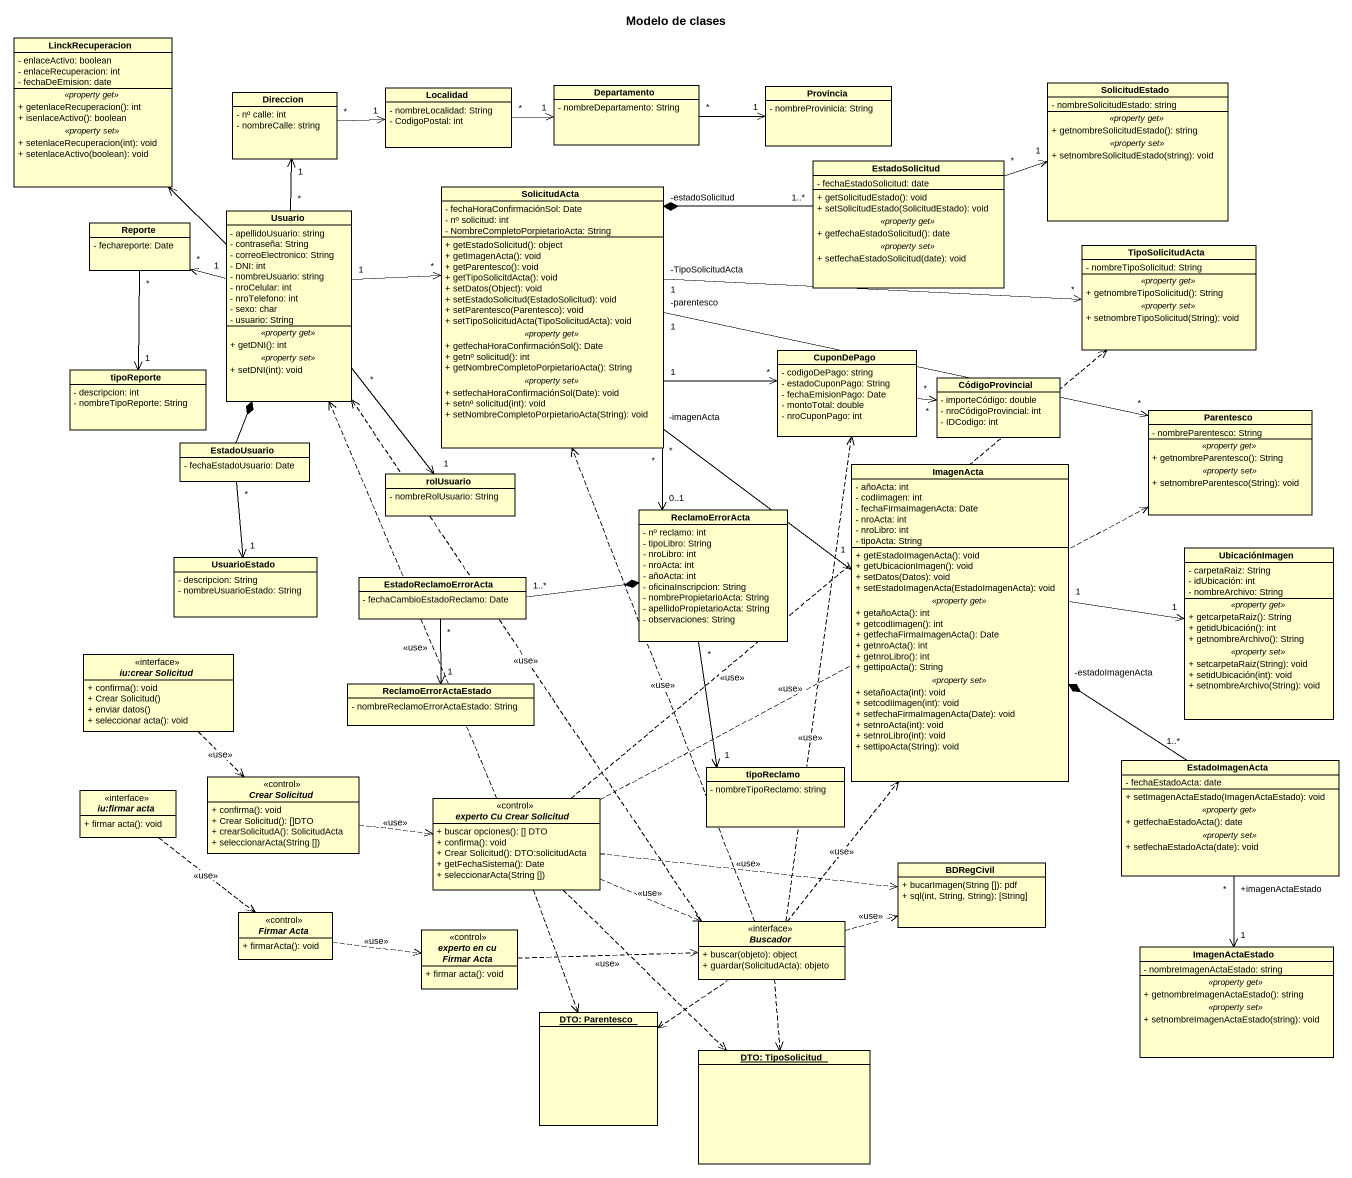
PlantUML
@startuml
title Modelo de clases
hide circle
hide empty members
skinparam classAttributeIconSize 0
class LinckRecuperacion {
  - enlaceActivo: boolean
  - enlaceRecuperacion: int
  - fechaDeEmision: date
  .. <<property get>> ..
  + getenlaceRecuperacion(): int
  + isenlaceActivo(): boolean
  .. <<property set>> ..
  + setenlaceRecuperacion(int): void
  + setenlaceActivo(boolean): void
}
class Direccion {
  - nº calle: int
  - nombreCalle: string
}
class Localidad {
  - nombreLocalidad: String
  - CodigoPostal: int
}
class Departamento {
  - nombreDepartamento: String
}
class Provincia {
  - nombreProvinicia: String
}
class SolicitudEstado {
  - nombreSolicitudEstado: string
  .. <<property get>> ..
  + getnombreSolicitudEstado(): string
  .. <<property set>> ..
  + setnombreSolicitudEstado(string): void
}
class EstadoSolicitud {
  - fechaEstadoSolicitud: date
  --
  + getSolicitudEstado(): void
  + setSolicitudEstado(SolicitudEstado): void
  .. <<property get>> ..
  + getfechaEstadoSolicitud(): date
  .. <<property set>> ..
  + setfechaEstadoSolicitud(date): void
}
class Usuario {
  - apellidoUsuario: string
  - contraseña: String
  - correoElectronico: String
  - DNI: int
  - nombreUsuario: string
  - nroCelular: int
  - nroTelefono: int
  - sexo: char
  - usuario: String
  .. <<property get>> ..
  + getDNI(): int
  .. <<property set>> ..
  + setDNI(int): void
}
class SolicitudActa {
  - fechaHoraConfirmaciónSol: Date
  - nº solicitud: int
  - NombreCompletoPorpietarioActa: String
  --
  + getEstadoSolicitud(): object
  + getImagenActa(): void
  + getParentesco(): void
  + getTipoSolicitdActa(): void
  + setDatos(Object): void
  + setEstadoSolicitud(EstadoSolicitud): void
  + setParentesco(Parentesco): void
  + setTipoSolicitudActa(TipoSolicitudActa): void
  .. <<property get>> ..
  + getfechaHoraConfirmaciónSol(): Date
  + getnº solicitud(): int
  + getNombreCompletoPorpietarioActa(): String
  .. <<property set>> ..
  + setfechaHoraConfirmaciónSol(Date): void
  + setnº solicitud(int): void
  + setNombreCompletoPorpietarioActa(String): void
}
class Reporte {
  - fechareporte: Date
}
class TipoSolicitudActa {
  - nombreTipoSolicitud: String
  .. <<property get>> ..
  + getnombreTipoSolicitud(): String
  .. <<property set>> ..
  + setnombreTipoSolicitud(String): void
}
class CuponDePago {
  - codigoDePago: string
  - estadoCuponPago: String
  - fechaEmisionPago: Date
  - montoTotal: double
  - nroCuponPago: int
}
class tipoReporte {
  - descripcion: int
  - nombreTipoReporte: String
}
class CódigoProvincial {
  - importeCódigo: double
  - nroCódigoProvincial: int
  - IDCodigo: int
}
class EstadoUsuario {
  - fechaEstadoUsuario: Date
}
class Parentesco {
  - nombreParentesco: String
  .. <<property get>> ..
  + getnombreParentesco(): String
  .. <<property set>> ..
  + setnombreParentesco(String): void
}
class rolUsuario {
  - nombreRolUsuario: String
}
class ImagenActa {
  - añoActa: int
  - codIimagen: int
  - fechaFirmaImagenActa: Date
  - nroActa: int
  - nroLibro: int
  - tipoActa: String
  --
  + getEstadoImagenActa(): void
  + getUbicacionImagen(): void
  + setDatos(Datos): void
  + setEstadoImagenActa(EstadoImagenActa): void
  .. <<property get>> ..
  + getañoActa(): int
  + getcodIimagen(): int
  + getfechaFirmaImagenActa(): Date
  + getnroActa(): int
  + getnroLibro(): int
  + gettipoActa(): String
  .. <<property set>> ..
  + setañoActa(int): void
  + setcodIimagen(int): void
  + setfechaFirmaImagenActa(Date): void
  + setnroActa(int): void
  + setnroLibro(int): void
  + settipoActa(String): void
}
class ReclamoErrorActa {
  - nº reclamo: int
  - tipoLibro: String
  - nroLibro: int
  - nroActa: int
  - añoActa: int
  - oficinaInscripcion: String
  - nombrePropietarioActa: String
  - apellidoPropietarioActa: String
  - observaciones: String
}
class UsuarioEstado {
  - descripcion: String
  - nombreUsuarioEstado: String
}
class UbicaciónImagen {
  - carpetaRaiz: String
  - idUbicación: int
  - nombreArchivo: String
  .. <<property get>> ..
  + getcarpetaRaiz(): String
  + getidUbicación(): int
  + getnombreArchivo(): String
  .. <<property set>> ..
  + setcarpetaRaiz(String): void
  + setidUbicación(int): void
  + setnombreArchivo(String): void
}
class EstadoReclamoErrorActa {
  - fechaCambioEstadoReclamo: Date
}
interface "iu:crear Solicitud" as iu_crear_Solicitud <<interface>> {
  + confirma(): void
  + Crear Solicitud()
  + enviar datos()
  + seleccionar acta(): void
}
class ReclamoErrorActaEstado {
  - nombreReclamoErrorActaEstado: String
}
interface "iu:firmar acta" as iu_firmar_acta <<interface>> {
  + firmar acta(): void
}
interface "Crear Solicitud" as Crear_Solicitud <<control>> {
  + confirma(): void
  + Crear Solicitud(): []DTO
  + crearSolicitudA(): SolicitudActa
  + seleccionarActa(String [])
}
class tipoReclamo {
  - nombreTipoReclamo: string
}
class EstadoImagenActa {
  - fechaEstadoActa: date
  --
  + setImagenActaEstado(ImagenActaEstado): void
  .. <<property get>> ..
  + getfechaEstadoActa(): date
  .. <<property set>> ..
  + setfechaEstadoActa(date): void
}
interface "experto Cu Crear Solicitud" as experto_Cu_Crear_Solicitud <<control>> {
  + buscar opciones(): [] DTO
  + confirma(): void
  + Crear Solicitud(): DTO:solicitudActa
  + getFechaSistema(): Date
  + seleccionarActa(String [])
}
class BDRegCivil {
  + bucarImagen(String []): pdf
  + sql(int, String, String): [String]
}
interface "Firmar Acta" as Firmar_Acta <<control>> {
  + firmarActa(): void
}
interface "experto en cu Firmar Acta" as experto_en_cu_Firmar_Acta <<control>> {
  + firmar acta(): void
}
interface Buscador <<interface>> {
  + buscar(objeto): object
  + guardar(SolicitudActa): objeto
}
class ImagenActaEstado {
  - nombreImagenActaEstado: string
  .. <<property get>> ..
  + getnombreImagenActaEstado(): string
  .. <<property set>> ..
  + setnombreImagenActaEstado(string): void
}
object "DTO: Parentesco" as DTO_Parentesco
object "DTO: TipoSolicitud" as DTO_TipoSolicitud
Direccion "*" -right-> "1" Localidad
Localidad "*" -right-> "1" Departamento
Departamento "*" -right-> "1" Provincia
EstadoSolicitud "*" -right-> "1" SolicitudEstado
EstadoSolicitud "1..*" -left-* "-estadoSolicitud" SolicitudActa
Usuario -up-> LinckRecuperacion
Usuario "*" -up-> "1" Direccion
Usuario "1" -right-> "*" SolicitudActa
Usuario "1" -left-> "*" Reporte
Usuario "*" --> "1" rolUsuario
SolicitudActa "-TipoSolicitudActa\n1" -right-> "*" TipoSolicitudActa
SolicitudActa "1" -right-> "*" CuponDePago
SolicitudActa "-parentesco\n1" -right-> "*" Parentesco
SolicitudActa "-imagenActa\n*" --> "1" ImagenActa
SolicitudActa "*" --> "0..1" ReclamoErrorActa
Reporte "*" --> "1" tipoReporte
CuponDePago "*" -right-> "*" CódigoProvincial
EstadoUsuario -up-* Usuario
EstadoUsuario "*" --> "1" UsuarioEstado
ImagenActa "1" -right-> "1" UbicaciónImagen
ReclamoErrorActa "*" --> "1" tipoReclamo
EstadoReclamoErrorActa "1..*" -right-* ReclamoErrorActa
EstadoReclamoErrorActa "*" --> "1" ReclamoErrorActaEstado
iu_crear_Solicitud ..> Crear_Solicitud : <<use>>
iu_firmar_acta ..> Firmar_Acta : <<use>>
Crear_Solicitud .right.> experto_Cu_Crear_Solicitud : <<use>>
EstadoImagenActa "1..*" -up-* "-estadoImagenActa" ImagenActa
EstadoImagenActa "+imagenActaEstado\n*" --> "1" ImagenActaEstado
experto_Cu_Crear_Solicitud .up.> Usuario : <<use>>
experto_Cu_Crear_Solicitud .up.> TipoSolicitudActa : <<use>>
experto_Cu_Crear_Solicitud .right.> Parentesco : <<use>>
experto_Cu_Crear_Solicitud .right.> BDRegCivil : <<use>>
experto_Cu_Crear_Solicitud .right.> Buscador : <<use>>
experto_Cu_Crear_Solicitud ..> DTO_Parentesco
experto_Cu_Crear_Solicitud ..> DTO_TipoSolicitud
Firmar_Acta .right.> experto_en_cu_Firmar_Acta : <<use>>
experto_en_cu_Firmar_Acta .right.> Buscador : <<use>>
Buscador .up.> Usuario : <<use>>
Buscador .up.> SolicitudActa : <<use>>
Buscador .up.> CuponDePago : <<use>>
Buscador .up.> ImagenActa : <<use>>
Buscador .right.> BDRegCivil : <<use>>
Buscador ..> DTO_Parentesco
Buscador ..> DTO_TipoSolicitud
@enduml
